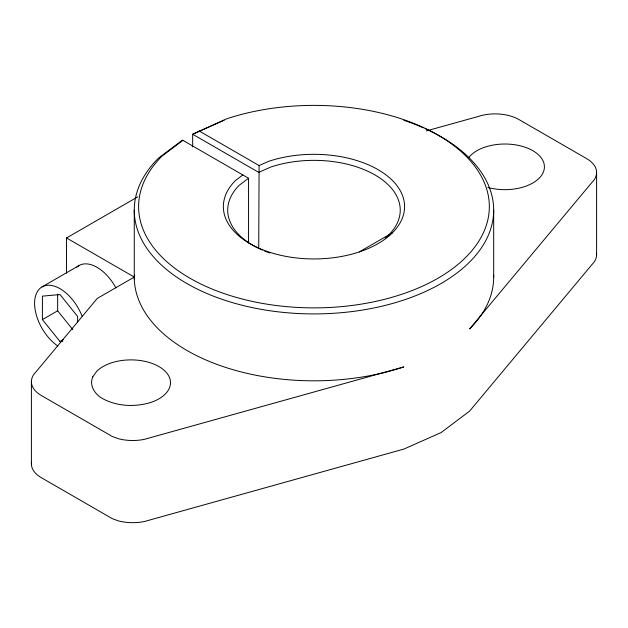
<?xml version="1.0" encoding="UTF-8"?>
<svg xmlns="http://www.w3.org/2000/svg" width="628" height="628" viewBox="0 0 628 628"><rect width="100%" height="100%" fill="white"/><g stroke="black" fill="none" stroke-linecap="round" stroke-linejoin="round"><path stroke-width="0.94" d="M242.832 174.953L235.492 180.472A90.613 52.312 0 0 0 298.229 258.147A90.613 52.312 0 0 0 403.2 197.545A90.613 52.312 0 0 0 268.658 161.325L259.097 165.564L258.72 247.911M134.675 275.213L134.259 277.066L97.23 298.441L35.929 371.933A33.818 19.523 0 0 0 41.307 395.499L112.216 436.444L118.142 438.634A34.352 19.829 0 0 0 144.409 439.333L403.82 366.917A179.71 103.753 0 0 1 134.259 277.066L66.537 237.965L66.537 273.18M182.905 140.358L162.103 156.011A175.361 101.241 0 0 0 283.518 306.338A175.361 101.241 0 0 0 486.669 189.052A175.361 101.241 0 0 0 226.284 118.951L192.647 134.235L192.647 146.842M425.148 128.638A179.71 103.753 0 0 1 460.316 270.37A179.71 103.753 0 0 1 216.778 297.429A179.71 103.753 0 0 1 158.334 158.272L182.481 140.107L248.555 178.258L239.26 185.252A86.264 49.8 0 0 0 262.363 250.062M66.537 237.965L137.744 196.854M42.045 286.91L79.065 265.534M62.792 341.263L60.013 341.514L42.406 319.613L57.65 310.805L57.65 294.179M60.013 341.514L63.404 339.56M359.271 251.938L392.437 232.792M224.11 120.301L192.647 134.235L258.72 172.386L270.841 167.024A86.264 49.8 0 0 1 377.13 176.233A86.264 49.8 0 0 1 385.356 238.114M426.294 130.938L478.112 116.51A33.936 19.594 0 0 1 519.081 119.626L586.662 158.641A33.936 19.594 0 0 1 592.055 182.293L469.603 328.939A179.71 103.753 0 0 0 493.647 275.205M199.17 130.962L259.097 165.564M57.65 310.805L72.832 329.692M596.6 172.496L596.6 254.67M493.679 210.152L493.679 277.066M248.555 178.258L248.555 242.989M134.259 210.152L134.259 279.02M77.621 322.337L77.621 316.465L60.013 294.556L42.406 296.133L42.406 319.613M31.4 381.698L31.4 463.864M76.875 267.151A35.945 20.748 60 0 1 115.921 287.922M57.807 345.997A35.945 20.748 60 0 1 38.575 289.893A35.945 20.748 60 0 1 82.025 316.072M403.82 120.301A179.71 103.753 0 0 1 423.366 127.837M269.875 252.958A86.264 49.8 0 0 1 264.2 250.831M468.645 157.714A39.54 22.828 0 0 1 521.099 146.026A39.54 22.828 0 0 1 540.747 176.444A39.54 22.828 0 0 1 487.846 187.442M596.474 252.966A33.936 19.594 0 0 1 592.055 264.466L469.603 411.112L441.044 432.598L403.82 449.091L144.409 521.507A34.352 19.829 0 0 1 118.142 520.808L112.216 518.61L41.307 477.673A33.818 19.523 0 0 1 31.526 462.169M92.787 376.8C88.823 385.702 95.236 394.776 103.023 398.851C117.593 406.52 135.138 407.18 150.744 402.477A39.54 22.828 0 0 0 158.939 366.571A39.54 22.828 0 0 0 96.736 371.297L92.787 376.8"/></g></svg>
